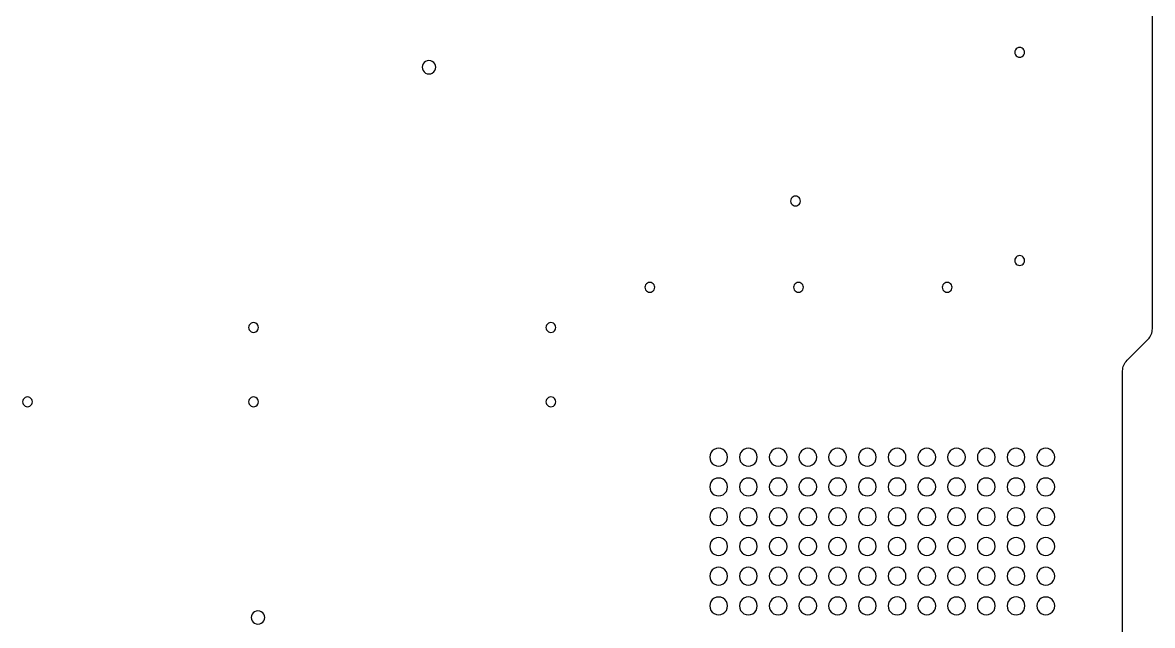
# Model space of a CAD drawing. Extents: x -300 to 476, y -208 to 582.
# Drawn here: x 96.2 to 476.1, y -15.5 to 187.2 of the extents above; entities that cross this region are included whole.
import ezdxf

# ---------------------------------------------------------------- set-up
doc = ezdxf.new("R2010")
doc.units = 0
doc.layers.add('Layer_1', color=7, linetype='CONTINUOUS')

msp = doc.modelspace()

# ---------------------------------------------------------------- linework, layer by layer
at = {"layer": 'Layer_1', "color": 7}
for p, q in [((476.066933, 84.226074), (476.066933, 550.083351)), ((433.075979, 177.15489), (433.075979, 177.15489)), ((235.055289, 172.154896), (235.055289, 172.154896)), ((357.717079, 127.154953), (357.717079, 127.154953)), ((433.075979, 107.154977), (433.075979, 107.154977)), ((308.717127, 98.154989), (308.717127, 98.154989)), ((358.71707, 98.154989), (358.71707, 98.154989)), ((408.717013, 98.154989), (408.717013, 98.154989)), ((175.455348, 84.655006), (175.455348, 84.655006)), ((275.455234, 84.655006), (275.455234, 84.655006)), ((467.531406, 73.619486), (474.602466, 80.690545)), ((466.066939, -207.84463), (466.066939, 70.083956)), ((99.455443, 59.655038), (99.455443, 59.655038)), ((175.455348, 59.655038), (175.455348, 59.655038)), ((275.455234, 59.655038), (275.455234, 59.655038)), ((333.20439, 41.03607), (333.20439, 41.03607)), ((343.204357, 41.03607), (343.204357, 41.03607)), ((353.204351, 41.03607), (353.204351, 41.03607)), ((363.204345, 41.03607), (363.204345, 41.03607)), ((373.204339, 41.03607), (373.204339, 41.03607)), ((383.204333, 41.03607), (383.204333, 41.03607)), ((393.2043, 41.03607), (393.2043, 41.03607)), ((403.204294, 41.03607), (403.204294, 41.03607)), ((413.204288, 41.03607), (413.204288, 41.03607)), ((423.204282, 41.03607), (423.204282, 41.03607)), ((433.204249, 41.03607), (433.204249, 41.03607)), ((443.204243, 41.03607), (443.204243, 41.03607)), ((333.20439, 31.036084), (333.20439, 31.036084)), ((343.204357, 31.036084), (343.204357, 31.036084)), ((353.204351, 31.036084), (353.204351, 31.036084)), ((363.204345, 31.036084), (363.204345, 31.036084)), ((373.204339, 31.036084), (373.204339, 31.036084)), ((383.204333, 31.036084), (383.204333, 31.036084)), ((393.2043, 31.036084), (393.2043, 31.036084)), ((403.204294, 31.036084), (403.204294, 31.036084)), ((413.204288, 31.036084), (413.204288, 31.036084)), ((423.204282, 31.036084), (423.204282, 31.036084)), ((433.204249, 31.036084), (433.204249, 31.036084)), ((443.204243, 31.036084), (443.204243, 31.036084)), ((333.20439, 21.036096), (333.20439, 21.036096)), ((343.204357, 21.036096), (343.204357, 21.036096)), ((353.204351, 21.036096), (353.204351, 21.036096)), ((363.204345, 21.036096), (363.204345, 21.036096)), ((373.204339, 21.036096), (373.204339, 21.036096)), ((383.204333, 21.036096), (383.204333, 21.036096)), ((393.2043, 21.036096), (393.2043, 21.036096)), ((403.204294, 21.036096), (403.204294, 21.036096)), ((413.204288, 21.036096), (413.204288, 21.036096)), ((423.204282, 21.036096), (423.204282, 21.036096)), ((433.204249, 21.036096), (433.204249, 21.036096)), ((443.204243, 21.036096), (443.204243, 21.036096)), ((333.20439, 11.03611), (333.20439, 11.03611)), ((343.204357, 11.03611), (343.204357, 11.03611)), ((353.204351, 11.03611), (353.204351, 11.03611)), ((363.204345, 11.03611), (363.204345, 11.03611)), ((373.204339, 11.03611), (373.204339, 11.03611)), ((383.204333, 11.03611), (383.204333, 11.03611)), ((393.2043, 11.03611), (393.2043, 11.03611)), ((403.204294, 11.03611), (403.204294, 11.03611)), ((413.204288, 11.03611), (413.204288, 11.03611)), ((423.204282, 11.03611), (423.204282, 11.03611)), ((433.204249, 11.03611), (433.204249, 11.03611)), ((443.204243, 11.03611), (443.204243, 11.03611)), ((333.20439, 1.036121), (333.20439, 1.036121)), ((343.204357, 1.036121), (343.204357, 1.036121)), ((353.204351, 1.036121), (353.204351, 1.036121)), ((363.204345, 1.036121), (363.204345, 1.036121)), ((373.204339, 1.036121), (373.204339, 1.036121)), ((383.204333, 1.036121), (383.204333, 1.036121)), ((393.2043, 1.036121), (393.2043, 1.036121)), ((403.204294, 1.036121), (403.204294, 1.036121)), ((413.204288, 1.036121), (413.204288, 1.036121)), ((423.204282, 1.036121), (423.204282, 1.036121)), ((433.204249, 1.036121), (433.204249, 1.036121)), ((443.204243, 1.036121), (443.204243, 1.036121)), ((333.20439, -8.963867), (333.20439, -8.963867)), ((343.204357, -8.963867), (343.204357, -8.963867)), ((353.204351, -8.963867), (353.204351, -8.963867)), ((363.204345, -8.963867), (363.204345, -8.963867)), ((373.204339, -8.963867), (373.204339, -8.963867)), ((383.204333, -8.963867), (383.204333, -8.963867)), ((393.2043, -8.963867), (393.2043, -8.963867)), ((403.204294, -8.963867), (403.204294, -8.963867)), ((413.204288, -8.963867), (413.204288, -8.963867)), ((423.204282, -8.963867), (423.204282, -8.963867)), ((433.204249, -8.963867), (433.204249, -8.963867)), ((443.204243, -8.963867), (443.204243, -8.963867)), ((177.55537, -12.844871), (177.55537, -12.844871))]:
    msp.add_line(p, q, dxfattribs=at)
for points in [[(430.599767, 178.587356), (430.088635, 178.291671), (429.77448, 177.745384), (429.775994, 177.15489)], [(432.252207, 178.587356), (431.741075, 178.88304), (431.110898, 178.88304), (430.599767, 178.587356)], [(433.075979, 177.15489), (433.077493, 177.745384), (432.763338, 178.291671), (432.252207, 178.587356)], [(429.775994, 177.15489), (429.77448, 176.564397), (430.088635, 176.01811), (430.599767, 175.722425)], [(430.599767, 175.722425), (431.110898, 175.426741), (431.741075, 175.426741), (432.252207, 175.722425)], [(432.252207, 175.722425), (432.763338, 176.01811), (433.077493, 176.564397), (433.075979, 177.15489)], [(231.680288, 174.103454), (230.984135, 173.70153), (230.555287, 172.958744), (230.555287, 172.154896)], [(230.555287, 172.154896), (230.555287, 171.351048), (230.984135, 170.608262), (231.680288, 170.206338)], [(233.930288, 174.103454), (233.234136, 174.505378), (232.37644, 174.505378), (231.680288, 174.103454)], [(235.055289, 172.154896), (235.055289, 172.958744), (234.626441, 173.70153), (233.930288, 174.103454)], [(233.930288, 170.206338), (234.626441, 170.608262), (235.055289, 171.351048), (235.055289, 172.154896)], [(231.680288, 170.206338), (232.37644, 169.804415), (233.234136, 169.804415), (233.930288, 170.206338)], [(355.240866, 128.587418), (354.729735, 128.291733), (354.41558, 127.745446), (354.417094, 127.154953)], [(354.417094, 127.154953), (354.41558, 126.56446), (354.729735, 126.018172), (355.240866, 125.722488)], [(356.893306, 128.587418), (356.382175, 128.883103), (355.751998, 128.883103), (355.240866, 128.587418)], [(355.240866, 125.722488), (355.751998, 125.426803), (356.382175, 125.426803), (356.893306, 125.722488)], [(357.717079, 127.154953), (357.718593, 127.745446), (357.404437, 128.291733), (356.893306, 128.587418)], [(356.893306, 125.722488), (357.404437, 126.018172), (357.718593, 126.56446), (357.717079, 127.154953)], [(430.599767, 108.587443), (430.088635, 108.291758), (429.77448, 107.745471), (429.775994, 107.154977)], [(429.775994, 107.154977), (429.77448, 106.564484), (430.088635, 106.018197), (430.599767, 105.722512)], [(432.252207, 108.587443), (431.741075, 108.883127), (431.110898, 108.883127), (430.599767, 108.587443)], [(433.075979, 107.154977), (433.077493, 107.745471), (432.763338, 108.291758), (432.252207, 108.587443)], [(432.252207, 105.722512), (432.763338, 106.018197), (433.077493, 106.564484), (433.075979, 107.154977)], [(430.599767, 105.722512), (431.110898, 105.426828), (431.741075, 105.426828), (432.252207, 105.722512)], [(306.240915, 99.587454), (305.729783, 99.291769), (305.415628, 98.745482), (305.417142, 98.154989)], [(307.893355, 99.587454), (307.382223, 99.883138), (306.752046, 99.883138), (306.240915, 99.587454)], [(308.717127, 98.154989), (308.718641, 98.745482), (308.404486, 99.291769), (307.893355, 99.587454)], [(356.240858, 99.587454), (355.729726, 99.291769), (355.415571, 98.745482), (355.417085, 98.154989)], [(357.893298, 99.587454), (357.382166, 99.883138), (356.751989, 99.883138), (356.240858, 99.587454)], [(358.71707, 98.154989), (358.718584, 98.745482), (358.404429, 99.291769), (357.893298, 99.587454)], [(406.2408, 99.587454), (405.729669, 99.291769), (405.415514, 98.745482), (405.417028, 98.154989)], [(407.89324, 99.587454), (407.382109, 99.883138), (406.751932, 99.883138), (406.2408, 99.587454)], [(408.717013, 98.154989), (408.718527, 98.745482), (408.404372, 99.291769), (407.89324, 99.587454)], [(305.417142, 98.154989), (305.415628, 97.564495), (305.729783, 97.018208), (306.240915, 96.722523)], [(306.240915, 96.722523), (306.752046, 96.426839), (307.382223, 96.426839), (307.893355, 96.722523)], [(307.893355, 96.722523), (308.404486, 97.018208), (308.718641, 97.564495), (308.717127, 98.154989)], [(355.417085, 98.154989), (355.415571, 97.564495), (355.729726, 97.018208), (356.240858, 96.722523)], [(356.240858, 96.722523), (356.751989, 96.426839), (357.382166, 96.426839), (357.893298, 96.722523)], [(357.893298, 96.722523), (358.404429, 97.018208), (358.718584, 97.564495), (358.71707, 98.154989)], [(405.417028, 98.154989), (405.415514, 97.564495), (405.729669, 97.018208), (406.2408, 96.722523)], [(406.2408, 96.722523), (406.751932, 96.426839), (407.382109, 96.426839), (407.89324, 96.722523)], [(407.89324, 96.722523), (408.404372, 97.018208), (408.718527, 97.564495), (408.717013, 98.154989)], [(172.979136, 86.087471), (172.468005, 85.791786), (172.153849, 85.245499), (172.155363, 84.655006)], [(172.155363, 84.655006), (172.153849, 84.064512), (172.468005, 83.518225), (172.979136, 83.22254)], [(174.631576, 86.087471), (174.120445, 86.383155), (173.490267, 86.383155), (172.979136, 86.087471)], [(175.455348, 84.655006), (175.456863, 85.245499), (175.142707, 85.791786), (174.631576, 86.087471)], [(174.631576, 83.22254), (175.142707, 83.518225), (175.456863, 84.064512), (175.455348, 84.655006)], [(272.979022, 86.087471), (272.46789, 85.791786), (272.153735, 85.245499), (272.155249, 84.655006)], [(272.155249, 84.655006), (272.153735, 84.064512), (272.46789, 83.518225), (272.979022, 83.22254)], [(274.631462, 86.087471), (274.12033, 86.383155), (273.490153, 86.383155), (272.979022, 86.087471)], [(275.455234, 84.655006), (275.456748, 85.245499), (275.142593, 85.791786), (274.631462, 86.087471)], [(274.631462, 83.22254), (275.142593, 83.518225), (275.456748, 84.064512), (275.455234, 84.655006)], [(474.602466, 80.690545), (475.540148, 81.628225), (476.066932, 82.899993), (476.066933, 84.226074)], [(172.979136, 83.22254), (173.490267, 82.926856), (174.120445, 82.926856), (174.631576, 83.22254)], [(272.979022, 83.22254), (273.490153, 82.926856), (274.12033, 82.926856), (274.631462, 83.22254)], [(466.066939, 70.083956), (466.06694, 71.410037), (466.593724, 72.681805), (467.531406, 73.619486)], [(96.97923, 61.087503), (96.468099, 60.791819), (96.153944, 60.245531), (96.155458, 59.655038)], [(98.63167, 61.087503), (98.120539, 61.383188), (97.490362, 61.383188), (96.97923, 61.087503)], [(99.455443, 59.655038), (99.456957, 60.245531), (99.142802, 60.791819), (98.63167, 61.087503)], [(172.979136, 61.087503), (172.468005, 60.791819), (172.153849, 60.245531), (172.155363, 59.655038)], [(174.631576, 61.087503), (174.120445, 61.383188), (173.490267, 61.383188), (172.979136, 61.087503)], [(175.455348, 59.655038), (175.456863, 60.245531), (175.142707, 60.791819), (174.631576, 61.087503)], [(272.979022, 61.087503), (272.46789, 60.791819), (272.153735, 60.245531), (272.155249, 59.655038)], [(274.631462, 61.087503), (274.12033, 61.383188), (273.490153, 61.383188), (272.979022, 61.087503)], [(275.455234, 59.655038), (275.456748, 60.245531), (275.142593, 60.791819), (274.631462, 61.087503)], [(96.155458, 59.655038), (96.153944, 59.064545), (96.468099, 58.518257), (96.97923, 58.222573)], [(96.97923, 58.222573), (97.490362, 57.926888), (98.120539, 57.926888), (98.63167, 58.222573)], [(98.63167, 58.222573), (99.142802, 58.518257), (99.456957, 59.064545), (99.455443, 59.655038)], [(172.155363, 59.655038), (172.153849, 59.064545), (172.468005, 58.518257), (172.979136, 58.222573)], [(172.979136, 58.222573), (173.490267, 57.926888), (174.120445, 57.926888), (174.631576, 58.222573)], [(174.631576, 58.222573), (175.142707, 58.518257), (175.456863, 59.064545), (175.455348, 59.655038)], [(272.155249, 59.655038), (272.153735, 59.064545), (272.46789, 58.518257), (272.979022, 58.222573)], [(272.979022, 58.222573), (273.490153, 57.926888), (274.12033, 57.926888), (274.631462, 58.222573)], [(274.631462, 58.222573), (275.142593, 58.518257), (275.456748, 59.064545), (275.455234, 59.655038)], [(328.704388, 43.634147), (327.776185, 43.098249), (327.204388, 42.107867), (327.204388, 41.03607)], [(331.704389, 43.634147), (330.776186, 44.170046), (329.632592, 44.170046), (328.704388, 43.634147)], [(333.20439, 41.03607), (333.20439, 42.107867), (332.632593, 43.098249), (331.704389, 43.634147)], [(338.702282, 43.640174), (337.773019, 43.102667), (337.201792, 42.109587), (337.204382, 41.03607)], [(341.706457, 43.640174), (340.777193, 44.177681), (339.631546, 44.177681), (338.702282, 43.640174)], [(343.204357, 41.03607), (343.206947, 42.109587), (342.63572, 43.102667), (341.706457, 43.640174)], [(348.702276, 43.640174), (347.773013, 43.102667), (347.201786, 42.109587), (347.204376, 41.03607)], [(351.70645, 43.640174), (350.777187, 44.177681), (349.63154, 44.177681), (348.702276, 43.640174)], [(353.204351, 41.03607), (353.206941, 42.109587), (352.635714, 43.102667), (351.70645, 43.640174)], [(358.704344, 43.634147), (357.77614, 43.098249), (357.204343, 42.107867), (357.204343, 41.03607)], [(361.704344, 43.634147), (360.776141, 44.170046), (359.632547, 44.170046), (358.704344, 43.634147)], [(363.204345, 41.03607), (363.204345, 42.107867), (362.632548, 43.098249), (361.704344, 43.634147)], [(368.704337, 43.634147), (367.776134, 43.098249), (367.204337, 42.107867), (367.204337, 41.03607)], [(371.704338, 43.634147), (370.776135, 44.170046), (369.632541, 44.170046), (368.704337, 43.634147)], [(373.204339, 41.03607), (373.204339, 42.107867), (372.632542, 43.098249), (371.704338, 43.634147)], [(378.704331, 43.634147), (377.776128, 43.098249), (377.204331, 42.107867), (377.204331, 41.03607)], [(381.704332, 43.634147), (380.776129, 44.170046), (379.632535, 44.170046), (378.704331, 43.634147)], [(383.204333, 41.03607), (383.204333, 42.107867), (382.632536, 43.098249), (381.704332, 43.634147)], [(388.702225, 43.640174), (387.772962, 43.102667), (387.201735, 42.109587), (387.204325, 41.03607)], [(391.706399, 43.640174), (390.777136, 44.177681), (389.631489, 44.177681), (388.702225, 43.640174)], [(393.2043, 41.03607), (393.20689, 42.109587), (392.635663, 43.102667), (391.706399, 43.640174)], [(398.704293, 43.634147), (397.776089, 43.098249), (397.204292, 42.107867), (397.204292, 41.03607)], [(401.704293, 43.634147), (400.77609, 44.170046), (399.632496, 44.170046), (398.704293, 43.634147)], [(403.204294, 41.03607), (403.204294, 42.107867), (402.632497, 43.098249), (401.704293, 43.634147)], [(408.704286, 43.634147), (407.776083, 43.098249), (407.204286, 42.107867), (407.204286, 41.03607)], [(411.704287, 43.634147), (410.776084, 44.170046), (409.63249, 44.170046), (408.704286, 43.634147)], [(413.204288, 41.03607), (413.204288, 42.107867), (412.632491, 43.098249), (411.704287, 43.634147)], [(418.70428, 43.634147), (417.776077, 43.098249), (417.20428, 42.107867), (417.20428, 41.03607)], [(421.704281, 43.634147), (420.776078, 44.170046), (419.632484, 44.170046), (418.70428, 43.634147)], [(423.204282, 41.03607), (423.204282, 42.107867), (422.632485, 43.098249), (421.704281, 43.634147)], [(428.702174, 43.640174), (427.772911, 43.102667), (427.201684, 42.109587), (427.204274, 41.03607)], [(431.706348, 43.640174), (430.777085, 44.177681), (429.631438, 44.177681), (428.702174, 43.640174)], [(433.204249, 41.03607), (433.206839, 42.109587), (432.635612, 43.102667), (431.706348, 43.640174)], [(438.704242, 43.634147), (437.776038, 43.098249), (437.204241, 42.107867), (437.204241, 41.03607)], [(441.704242, 43.634147), (440.776039, 44.170046), (439.632445, 44.170046), (438.704242, 43.634147)], [(443.204243, 41.03607), (443.204243, 42.107867), (442.632446, 43.098249), (441.704242, 43.634147)], [(327.204388, 41.03607), (327.204388, 39.964273), (327.776185, 38.973892), (328.704388, 38.437993)], [(328.704388, 38.437993), (329.632592, 37.902094), (330.776186, 37.902094), (331.704389, 38.437993)], [(331.704389, 38.437993), (332.632593, 38.973892), (333.20439, 39.964273), (333.20439, 41.03607)], [(337.204382, 41.03607), (337.201792, 39.962554), (337.773019, 38.969474), (338.702282, 38.431967)], [(338.702282, 38.431967), (339.631546, 37.894459), (340.777193, 37.894459), (341.706457, 38.431967)], [(341.706457, 38.431967), (342.63572, 38.969474), (343.206947, 39.962554), (343.204357, 41.03607)], [(347.204376, 41.03607), (347.201786, 39.962554), (347.773013, 38.969474), (348.702276, 38.431967)], [(348.702276, 38.431967), (349.63154, 37.894459), (350.777187, 37.894459), (351.70645, 38.431967)], [(351.70645, 38.431967), (352.635714, 38.969474), (353.206941, 39.962554), (353.204351, 41.03607)], [(357.204343, 41.03607), (357.204343, 39.964273), (357.77614, 38.973892), (358.704344, 38.437993)], [(358.704344, 38.437993), (359.632547, 37.902095), (360.776141, 37.902095), (361.704344, 38.437993)], [(361.704344, 38.437993), (362.632548, 38.973892), (363.204345, 39.964273), (363.204345, 41.03607)], [(367.204337, 41.03607), (367.204337, 39.964273), (367.776134, 38.973892), (368.704337, 38.437993)], [(368.704337, 38.437993), (369.632541, 37.902094), (370.776135, 37.902094), (371.704338, 38.437993)], [(371.704338, 38.437993), (372.632542, 38.973892), (373.204339, 39.964273), (373.204339, 41.03607)], [(377.204331, 41.03607), (377.204331, 39.964273), (377.776128, 38.973892), (378.704331, 38.437993)], [(378.704331, 38.437993), (379.632535, 37.902094), (380.776129, 37.902094), (381.704332, 38.437993)], [(381.704332, 38.437993), (382.632536, 38.973892), (383.204333, 39.964273), (383.204333, 41.03607)], [(387.204325, 41.03607), (387.201735, 39.962554), (387.772962, 38.969474), (388.702225, 38.431967)], [(388.702225, 38.431967), (389.631489, 37.894459), (390.777136, 37.894459), (391.706399, 38.431967)], [(391.706399, 38.431967), (392.635663, 38.969474), (393.20689, 39.962554), (393.2043, 41.03607)], [(397.204292, 41.03607), (397.204292, 39.964273), (397.776089, 38.973892), (398.704293, 38.437993)], [(398.704293, 38.437993), (399.632496, 37.902095), (400.77609, 37.902095), (401.704293, 38.437993)], [(401.704293, 38.437993), (402.632497, 38.973892), (403.204294, 39.964273), (403.204294, 41.03607)], [(407.204286, 41.03607), (407.204286, 39.964273), (407.776083, 38.973892), (408.704286, 38.437993)], [(408.704286, 38.437993), (409.63249, 37.902095), (410.776084, 37.902095), (411.704287, 38.437993)], [(411.704287, 38.437993), (412.632491, 38.973892), (413.204288, 39.964273), (413.204288, 41.03607)], [(417.20428, 41.03607), (417.20428, 39.964273), (417.776077, 38.973892), (418.70428, 38.437993)], [(418.70428, 38.437993), (419.632484, 37.902094), (420.776078, 37.902094), (421.704281, 38.437993)], [(421.704281, 38.437993), (422.632485, 38.973892), (423.204282, 39.964273), (423.204282, 41.03607)], [(427.204274, 41.03607), (427.201684, 39.962554), (427.772911, 38.969474), (428.702174, 38.431967)], [(428.702174, 38.431967), (429.631438, 37.894459), (430.777085, 37.894459), (431.706348, 38.431967)], [(431.706348, 38.431967), (432.635612, 38.969474), (433.206839, 39.962554), (433.204249, 41.03607)], [(437.204241, 41.03607), (437.204241, 39.964273), (437.776038, 38.973892), (438.704241, 38.437993)], [(438.704241, 38.437993), (439.632445, 37.902094), (440.776039, 37.902094), (441.704243, 38.437993)], [(441.704243, 38.437993), (442.632446, 38.973892), (443.204243, 39.964273), (443.204243, 41.03607)], [(328.704388, 33.634161), (327.776185, 33.098263), (327.204388, 32.107881), (327.204388, 31.036084)], [(327.204388, 31.036084), (327.204388, 29.964287), (327.776185, 28.973906), (328.704388, 28.438007)], [(331.704389, 33.634161), (330.776186, 34.17006), (329.632592, 34.17006), (328.704388, 33.634161)], [(333.20439, 31.036084), (333.20439, 32.107881), (332.632593, 33.098263), (331.704389, 33.634161)], [(331.704389, 28.438007), (332.632593, 28.973906), (333.20439, 29.964287), (333.20439, 31.036084)], [(338.702282, 33.640188), (337.773019, 33.102681), (337.201792, 32.109601), (337.204382, 31.036084)], [(337.204382, 31.036084), (337.201792, 29.962568), (337.773019, 28.969488), (338.702282, 28.431981)], [(341.706457, 33.640188), (340.777193, 34.177695), (339.631546, 34.177695), (338.702282, 33.640188)], [(343.204357, 31.036084), (343.206947, 32.109601), (342.63572, 33.102681), (341.706457, 33.640188)], [(341.706457, 28.431981), (342.63572, 28.969488), (343.206947, 29.962568), (343.204357, 31.036084)], [(348.702276, 33.640188), (347.773013, 33.102681), (347.201786, 32.109601), (347.204376, 31.036084)], [(347.204376, 31.036084), (347.201786, 29.962568), (347.773013, 28.969488), (348.702276, 28.431981)], [(351.70645, 33.640188), (350.777187, 34.177695), (349.63154, 34.177695), (348.702276, 33.640188)], [(353.204351, 31.036084), (353.206941, 32.109601), (352.635714, 33.102681), (351.70645, 33.640188)], [(351.70645, 28.431981), (352.635714, 28.969488), (353.206941, 29.962568), (353.204351, 31.036084)], [(358.704344, 33.634161), (357.77614, 33.098263), (357.204343, 32.107881), (357.204343, 31.036084)], [(357.204343, 31.036084), (357.204343, 29.964287), (357.77614, 28.973906), (358.704344, 28.438007)], [(361.704344, 33.634161), (360.776141, 34.17006), (359.632547, 34.17006), (358.704344, 33.634161)], [(363.204345, 31.036084), (363.204345, 32.107881), (362.632548, 33.098263), (361.704344, 33.634161)], [(361.704344, 28.438007), (362.632548, 28.973906), (363.204345, 29.964287), (363.204345, 31.036084)], [(368.704337, 33.634161), (367.776134, 33.098263), (367.204337, 32.107881), (367.204337, 31.036084)], [(367.204337, 31.036084), (367.204337, 29.964287), (367.776134, 28.973906), (368.704337, 28.438007)], [(371.704338, 33.634161), (370.776135, 34.17006), (369.632541, 34.17006), (368.704337, 33.634161)], [(373.204339, 31.036084), (373.204339, 32.107881), (372.632542, 33.098263), (371.704338, 33.634161)], [(371.704338, 28.438007), (372.632542, 28.973906), (373.204339, 29.964287), (373.204339, 31.036084)], [(378.704331, 33.634161), (377.776128, 33.098263), (377.204331, 32.107881), (377.204331, 31.036084)], [(377.204331, 31.036084), (377.204331, 29.964287), (377.776128, 28.973906), (378.704331, 28.438007)], [(381.704332, 33.634161), (380.776129, 34.17006), (379.632535, 34.17006), (378.704331, 33.634161)], [(383.204333, 31.036084), (383.204333, 32.107881), (382.632536, 33.098263), (381.704332, 33.634161)], [(381.704332, 28.438007), (382.632536, 28.973906), (383.204333, 29.964287), (383.204333, 31.036084)], [(388.702225, 33.640188), (387.772962, 33.102681), (387.201735, 32.109601), (387.204325, 31.036084)], [(387.204325, 31.036084), (387.201735, 29.962568), (387.772962, 28.969488), (388.702225, 28.431981)], [(391.706399, 33.640188), (390.777136, 34.177695), (389.631489, 34.177695), (388.702225, 33.640188)], [(393.2043, 31.036084), (393.20689, 32.109601), (392.635663, 33.102681), (391.706399, 33.640188)], [(391.706399, 28.431981), (392.635663, 28.969488), (393.20689, 29.962568), (393.2043, 31.036084)], [(398.704293, 33.634161), (397.776089, 33.098263), (397.204292, 32.107881), (397.204292, 31.036084)], [(397.204292, 31.036084), (397.204292, 29.964287), (397.776089, 28.973906), (398.704293, 28.438007)], [(401.704293, 33.634161), (400.77609, 34.17006), (399.632496, 34.17006), (398.704293, 33.634161)], [(403.204294, 31.036084), (403.204294, 32.107881), (402.632497, 33.098263), (401.704293, 33.634161)], [(401.704293, 28.438007), (402.632497, 28.973906), (403.204294, 29.964287), (403.204294, 31.036084)], [(408.704286, 33.634161), (407.776083, 33.098263), (407.204286, 32.107881), (407.204286, 31.036084)], [(407.204286, 31.036084), (407.204286, 29.964287), (407.776083, 28.973906), (408.704286, 28.438007)], [(411.704287, 33.634161), (410.776084, 34.17006), (409.63249, 34.17006), (408.704286, 33.634161)], [(413.204288, 31.036084), (413.204288, 32.107881), (412.632491, 33.098263), (411.704287, 33.634161)], [(411.704287, 28.438007), (412.632491, 28.973906), (413.204288, 29.964287), (413.204288, 31.036084)], [(418.70428, 33.634161), (417.776077, 33.098263), (417.20428, 32.107881), (417.20428, 31.036084)], [(417.20428, 31.036084), (417.20428, 29.964287), (417.776077, 28.973906), (418.70428, 28.438007)], [(421.704281, 33.634161), (420.776078, 34.17006), (419.632484, 34.17006), (418.70428, 33.634161)], [(423.204282, 31.036084), (423.204282, 32.107881), (422.632485, 33.098263), (421.704281, 33.634161)], [(421.704281, 28.438007), (422.632485, 28.973906), (423.204282, 29.964287), (423.204282, 31.036084)], [(428.702174, 33.640188), (427.772911, 33.102681), (427.201684, 32.109601), (427.204274, 31.036084)], [(427.204274, 31.036084), (427.201684, 29.962568), (427.772911, 28.969488), (428.702174, 28.431981)], [(431.706348, 33.640188), (430.777085, 34.177695), (429.631438, 34.177695), (428.702174, 33.640188)], [(433.204249, 31.036084), (433.206839, 32.109601), (432.635612, 33.102681), (431.706348, 33.640188)], [(431.706348, 28.431981), (432.635612, 28.969488), (433.206839, 29.962568), (433.204249, 31.036084)], [(438.704242, 33.634161), (437.776038, 33.098263), (437.204241, 32.107881), (437.204241, 31.036084)], [(437.204241, 31.036084), (437.204241, 29.964287), (437.776038, 28.973906), (438.704241, 28.438007)], [(441.704242, 33.634161), (440.776039, 34.17006), (439.632445, 34.17006), (438.704242, 33.634161)], [(443.204243, 31.036084), (443.204243, 32.107881), (442.632446, 33.098263), (441.704242, 33.634161)], [(441.704243, 28.438007), (442.632446, 28.973906), (443.204243, 29.964287), (443.204243, 31.036084)], [(328.704388, 28.438007), (329.632592, 27.902108), (330.776186, 27.902108), (331.704389, 28.438007)], [(338.702282, 28.431981), (339.631546, 27.894473), (340.777193, 27.894473), (341.706457, 28.431981)], [(348.702276, 28.431981), (349.63154, 27.894473), (350.777187, 27.894473), (351.70645, 28.431981)], [(358.704344, 28.438007), (359.632547, 27.902109), (360.776141, 27.902109), (361.704344, 28.438007)], [(368.704337, 28.438007), (369.632541, 27.902108), (370.776135, 27.902108), (371.704338, 28.438007)], [(378.704331, 28.438007), (379.632535, 27.902108), (380.776129, 27.902108), (381.704332, 28.438007)], [(388.702225, 28.431981), (389.631489, 27.894473), (390.777136, 27.894473), (391.706399, 28.431981)], [(398.704293, 28.438007), (399.632496, 27.902109), (400.77609, 27.902109), (401.704293, 28.438007)], [(408.704286, 28.438007), (409.63249, 27.902109), (410.776084, 27.902109), (411.704287, 28.438007)], [(418.70428, 28.438007), (419.632484, 27.902108), (420.776078, 27.902108), (421.704281, 28.438007)], [(428.702174, 28.431981), (429.631438, 27.894473), (430.777085, 27.894473), (431.706348, 28.431981)], [(438.704241, 28.438007), (439.632445, 27.902108), (440.776039, 27.902108), (441.704243, 28.438007)], [(328.704388, 23.634173), (327.776185, 23.098274), (327.204388, 22.107893), (327.204388, 21.036096)], [(331.704389, 23.634173), (330.776186, 24.170071), (329.632592, 24.170071), (328.704388, 23.634173)], [(333.20439, 21.036096), (333.20439, 22.107893), (332.632593, 23.098274), (331.704389, 23.634173)], [(338.702282, 23.6402), (337.773019, 23.102692), (337.201792, 22.109612), (337.204382, 21.036096)], [(341.706457, 23.6402), (340.777193, 24.177707), (339.631546, 24.177707), (338.702282, 23.6402)], [(343.204357, 21.036096), (343.206947, 22.109612), (342.63572, 23.102692), (341.706457, 23.6402)], [(348.702276, 23.6402), (347.773013, 23.102692), (347.201786, 22.109612), (347.204376, 21.036096)], [(351.70645, 23.6402), (350.777187, 24.177707), (349.63154, 24.177707), (348.702276, 23.6402)], [(353.204351, 21.036096), (353.206941, 22.109612), (352.635714, 23.102692), (351.70645, 23.6402)], [(358.704344, 23.634173), (357.77614, 23.098274), (357.204343, 22.107893), (357.204343, 21.036096)], [(361.704344, 23.634173), (360.776141, 24.170071), (359.632547, 24.170071), (358.704344, 23.634173)], [(363.204345, 21.036096), (363.204345, 22.107893), (362.632548, 23.098274), (361.704344, 23.634173)], [(368.704337, 23.634173), (367.776134, 23.098274), (367.204337, 22.107893), (367.204337, 21.036096)], [(371.704338, 23.634173), (370.776135, 24.170071), (369.632541, 24.170071), (368.704337, 23.634173)], [(373.204339, 21.036096), (373.204339, 22.107893), (372.632542, 23.098274), (371.704338, 23.634173)], [(378.704331, 23.634173), (377.776128, 23.098274), (377.204331, 22.107893), (377.204331, 21.036096)], [(381.704332, 23.634173), (380.776129, 24.170071), (379.632535, 24.170071), (378.704331, 23.634173)], [(383.204333, 21.036096), (383.204333, 22.107893), (382.632536, 23.098274), (381.704332, 23.634173)], [(388.702225, 23.6402), (387.772962, 23.102692), (387.201735, 22.109612), (387.204325, 21.036096)], [(391.706399, 23.6402), (390.777136, 24.177707), (389.631489, 24.177707), (388.702225, 23.6402)], [(393.2043, 21.036096), (393.20689, 22.109612), (392.635663, 23.102692), (391.706399, 23.6402)], [(398.704293, 23.634173), (397.776089, 23.098274), (397.204292, 22.107893), (397.204292, 21.036096)], [(401.704293, 23.634173), (400.77609, 24.170071), (399.632496, 24.170071), (398.704293, 23.634173)], [(403.204294, 21.036096), (403.204294, 22.107893), (402.632497, 23.098274), (401.704293, 23.634173)], [(408.704286, 23.634173), (407.776083, 23.098274), (407.204286, 22.107893), (407.204286, 21.036096)], [(411.704287, 23.634173), (410.776084, 24.170071), (409.63249, 24.170071), (408.704286, 23.634173)], [(413.204288, 21.036096), (413.204288, 22.107893), (412.632491, 23.098274), (411.704287, 23.634173)], [(418.70428, 23.634173), (417.776077, 23.098274), (417.20428, 22.107893), (417.20428, 21.036096)], [(421.704281, 23.634173), (420.776078, 24.170071), (419.632484, 24.170071), (418.70428, 23.634173)], [(423.204282, 21.036096), (423.204282, 22.107893), (422.632485, 23.098274), (421.704281, 23.634173)], [(428.702174, 23.6402), (427.772911, 23.102692), (427.201684, 22.109612), (427.204274, 21.036096)], [(431.706348, 23.6402), (430.777085, 24.177707), (429.631438, 24.177707), (428.702174, 23.6402)], [(433.204249, 21.036096), (433.206839, 22.109612), (432.635612, 23.102692), (431.706348, 23.6402)], [(438.704242, 23.634173), (437.776038, 23.098274), (437.204241, 22.107893), (437.204241, 21.036096)], [(441.704242, 23.634173), (440.776039, 24.170071), (439.632445, 24.170071), (438.704242, 23.634173)], [(443.204243, 21.036096), (443.204243, 22.107893), (442.632446, 23.098274), (441.704242, 23.634173)], [(327.204388, 21.036096), (327.204388, 19.964299), (327.776185, 18.973917), (328.704388, 18.438018)], [(331.704389, 18.438018), (332.632593, 18.973917), (333.20439, 19.964299), (333.20439, 21.036096)], [(337.204382, 21.036096), (337.201792, 19.962579), (337.773019, 18.969499), (338.702282, 18.431992)], [(341.706457, 18.431992), (342.63572, 18.969499), (343.206947, 19.962579), (343.204357, 21.036096)], [(347.204376, 21.036096), (347.201786, 19.962579), (347.773013, 18.969499), (348.702276, 18.431992)], [(351.70645, 18.431992), (352.635714, 18.969499), (353.206941, 19.962579), (353.204351, 21.036096)], [(357.204343, 21.036096), (357.204343, 19.964299), (357.77614, 18.973917), (358.704344, 18.438019)], [(361.704344, 18.438019), (362.632548, 18.973917), (363.204345, 19.964299), (363.204345, 21.036096)], [(367.204337, 21.036096), (367.204337, 19.964299), (367.776134, 18.973917), (368.704337, 18.438018)], [(371.704338, 18.438018), (372.632542, 18.973917), (373.204339, 19.964299), (373.204339, 21.036096)], [(377.204331, 21.036096), (377.204331, 19.964299), (377.776128, 18.973917), (378.704331, 18.438018)], [(381.704332, 18.438018), (382.632536, 18.973917), (383.204333, 19.964299), (383.204333, 21.036096)], [(387.204325, 21.036096), (387.201735, 19.962579), (387.772962, 18.969499), (388.702225, 18.431992)], [(391.706399, 18.431992), (392.635663, 18.969499), (393.20689, 19.962579), (393.2043, 21.036096)], [(397.204292, 21.036096), (397.204292, 19.964299), (397.776089, 18.973917), (398.704293, 18.438019)], [(401.704293, 18.438019), (402.632497, 18.973917), (403.204294, 19.964299), (403.204294, 21.036096)], [(407.204286, 21.036096), (407.204286, 19.964299), (407.776083, 18.973917), (408.704286, 18.438019)], [(411.704287, 18.438019), (412.632491, 18.973917), (413.204288, 19.964299), (413.204288, 21.036096)], [(417.20428, 21.036096), (417.20428, 19.964299), (417.776077, 18.973917), (418.70428, 18.438018)], [(421.704281, 18.438018), (422.632485, 18.973917), (423.204282, 19.964299), (423.204282, 21.036096)], [(427.204274, 21.036096), (427.201684, 19.962579), (427.772911, 18.969499), (428.702174, 18.431992)], [(431.706348, 18.431992), (432.635612, 18.969499), (433.206839, 19.962579), (433.204249, 21.036096)], [(437.204241, 21.036096), (437.204241, 19.964299), (437.776038, 18.973917), (438.704241, 18.438018)], [(441.704243, 18.438018), (442.632446, 18.973917), (443.204243, 19.964299), (443.204243, 21.036096)], [(328.704388, 18.438018), (329.632592, 17.90212), (330.776186, 17.90212), (331.704389, 18.438018)], [(338.702282, 18.431992), (339.631546, 17.894485), (340.777193, 17.894485), (341.706457, 18.431992)], [(348.702276, 18.431992), (349.63154, 17.894485), (350.777187, 17.894485), (351.70645, 18.431992)], [(358.704344, 18.438019), (359.632547, 17.90212), (360.776141, 17.90212), (361.704344, 18.438019)], [(368.704337, 18.438018), (369.632541, 17.90212), (370.776135, 17.90212), (371.704338, 18.438018)], [(378.704331, 18.438018), (379.632535, 17.90212), (380.776129, 17.90212), (381.704332, 18.438018)], [(388.702225, 18.431992), (389.631489, 17.894485), (390.777136, 17.894485), (391.706399, 18.431992)], [(398.704293, 18.438019), (399.632496, 17.90212), (400.77609, 17.90212), (401.704293, 18.438019)], [(408.704286, 18.438019), (409.63249, 17.90212), (410.776084, 17.90212), (411.704287, 18.438019)], [(418.70428, 18.438018), (419.632484, 17.90212), (420.776078, 17.90212), (421.704281, 18.438018)], [(428.702174, 18.431992), (429.631438, 17.894485), (430.777085, 17.894485), (431.706348, 18.431992)], [(438.704241, 18.438018), (439.632445, 17.90212), (440.776039, 17.90212), (441.704243, 18.438018)], [(328.704388, 13.634187), (327.776185, 13.098288), (327.204388, 12.107907), (327.204388, 11.03611)], [(331.704389, 13.634187), (330.776186, 14.170085), (329.632592, 14.170085), (328.704388, 13.634187)], [(333.20439, 11.03611), (333.20439, 12.107907), (332.632593, 13.098288), (331.704389, 13.634187)], [(338.702282, 13.640214), (337.773019, 13.102706), (337.201792, 12.109626), (337.204382, 11.03611)], [(341.706457, 13.640214), (340.777193, 14.177721), (339.631546, 14.177721), (338.702282, 13.640214)], [(343.204357, 11.03611), (343.206947, 12.109626), (342.63572, 13.102706), (341.706457, 13.640214)], [(348.702276, 13.640214), (347.773013, 13.102706), (347.201786, 12.109626), (347.204376, 11.03611)], [(351.70645, 13.640214), (350.777187, 14.177721), (349.63154, 14.177721), (348.702276, 13.640214)], [(353.204351, 11.03611), (353.206941, 12.109626), (352.635714, 13.102706), (351.70645, 13.640214)], [(358.704344, 13.634187), (357.77614, 13.098288), (357.204343, 12.107907), (357.204343, 11.03611)], [(361.704344, 13.634187), (360.776141, 14.170085), (359.632547, 14.170085), (358.704344, 13.634187)], [(363.204345, 11.03611), (363.204345, 12.107907), (362.632548, 13.098288), (361.704344, 13.634187)], [(368.704337, 13.634187), (367.776134, 13.098288), (367.204337, 12.107907), (367.204337, 11.03611)], [(371.704338, 13.634187), (370.776135, 14.170085), (369.632541, 14.170085), (368.704337, 13.634187)], [(373.204339, 11.03611), (373.204339, 12.107907), (372.632542, 13.098288), (371.704338, 13.634187)], [(378.704331, 13.634187), (377.776128, 13.098288), (377.204331, 12.107907), (377.204331, 11.03611)], [(381.704332, 13.634187), (380.776129, 14.170085), (379.632535, 14.170085), (378.704331, 13.634187)], [(383.204333, 11.03611), (383.204333, 12.107907), (382.632536, 13.098288), (381.704332, 13.634187)], [(388.702225, 13.640214), (387.772962, 13.102706), (387.201735, 12.109626), (387.204325, 11.03611)], [(391.706399, 13.640214), (390.777136, 14.177721), (389.631489, 14.177721), (388.702225, 13.640214)], [(393.2043, 11.03611), (393.20689, 12.109626), (392.635663, 13.102706), (391.706399, 13.640214)], [(398.704293, 13.634187), (397.776089, 13.098288), (397.204292, 12.107907), (397.204292, 11.03611)], [(401.704293, 13.634187), (400.77609, 14.170085), (399.632496, 14.170085), (398.704293, 13.634187)], [(403.204294, 11.03611), (403.204294, 12.107907), (402.632497, 13.098288), (401.704293, 13.634187)], [(408.704286, 13.634187), (407.776083, 13.098288), (407.204286, 12.107907), (407.204286, 11.03611)], [(411.704287, 13.634187), (410.776084, 14.170085), (409.63249, 14.170085), (408.704286, 13.634187)], [(413.204288, 11.03611), (413.204288, 12.107907), (412.632491, 13.098288), (411.704287, 13.634187)], [(418.70428, 13.634187), (417.776077, 13.098288), (417.20428, 12.107907), (417.20428, 11.03611)], [(421.704281, 13.634187), (420.776078, 14.170085), (419.632484, 14.170085), (418.70428, 13.634187)], [(423.204282, 11.03611), (423.204282, 12.107907), (422.632485, 13.098288), (421.704281, 13.634187)], [(428.702174, 13.640214), (427.772911, 13.102706), (427.201684, 12.109626), (427.204274, 11.03611)], [(431.706348, 13.640214), (430.777085, 14.177721), (429.631438, 14.177721), (428.702174, 13.640214)], [(433.204249, 11.03611), (433.206839, 12.109626), (432.635612, 13.102706), (431.706348, 13.640214)], [(438.704242, 13.634187), (437.776038, 13.098288), (437.204241, 12.107907), (437.204241, 11.03611)], [(441.704242, 13.634187), (440.776039, 14.170085), (439.632445, 14.170085), (438.704242, 13.634187)], [(443.204243, 11.03611), (443.204243, 12.107907), (442.632446, 13.098288), (441.704242, 13.634187)], [(327.204388, 11.03611), (327.204388, 9.964313), (327.776185, 8.973931), (328.704388, 8.438033)], [(328.704388, 8.438033), (329.632592, 7.902134), (330.776186, 7.902134), (331.704389, 8.438033)], [(331.704389, 8.438033), (332.632593, 8.973931), (333.20439, 9.964313), (333.20439, 11.03611)], [(337.204382, 11.03611), (337.201792, 9.962593), (337.773019, 8.969513), (338.702282, 8.432006)], [(338.702282, 8.432006), (339.631546, 7.894499), (340.777193, 7.894499), (341.706457, 8.432006)], [(341.706457, 8.432006), (342.63572, 8.969513), (343.206947, 9.962593), (343.204357, 11.03611)], [(347.204376, 11.03611), (347.201786, 9.962593), (347.773013, 8.969513), (348.702276, 8.432006)], [(348.702276, 8.432006), (349.63154, 7.894499), (350.777187, 7.894499), (351.70645, 8.432006)], [(351.70645, 8.432006), (352.635714, 8.969513), (353.206941, 9.962593), (353.204351, 11.03611)], [(357.204343, 11.03611), (357.204343, 9.964313), (357.77614, 8.973932), (358.704344, 8.438033)], [(358.704344, 8.438033), (359.632547, 7.902134), (360.776141, 7.902134), (361.704344, 8.438033)], [(361.704344, 8.438033), (362.632548, 8.973932), (363.204345, 9.964313), (363.204345, 11.03611)], [(367.204337, 11.03611), (367.204337, 9.964313), (367.776134, 8.973931), (368.704337, 8.438033)], [(368.704337, 8.438033), (369.632541, 7.902134), (370.776135, 7.902134), (371.704338, 8.438033)], [(371.704338, 8.438033), (372.632542, 8.973931), (373.204339, 9.964313), (373.204339, 11.03611)], [(377.204331, 11.03611), (377.204331, 9.964313), (377.776128, 8.973931), (378.704331, 8.438033)], [(378.704331, 8.438033), (379.632535, 7.902134), (380.776129, 7.902134), (381.704332, 8.438033)], [(381.704332, 8.438033), (382.632536, 8.973931), (383.204333, 9.964313), (383.204333, 11.03611)], [(387.204325, 11.03611), (387.201735, 9.962593), (387.772962, 8.969513), (388.702225, 8.432006)], [(388.702225, 8.432006), (389.631489, 7.894499), (390.777136, 7.894499), (391.706399, 8.432006)], [(391.706399, 8.432006), (392.635663, 8.969513), (393.20689, 9.962593), (393.2043, 11.03611)], [(397.204292, 11.03611), (397.204292, 9.964313), (397.776089, 8.973932), (398.704293, 8.438033)], [(398.704293, 8.438033), (399.632496, 7.902134), (400.77609, 7.902134), (401.704293, 8.438033)], [(401.704293, 8.438033), (402.632497, 8.973932), (403.204294, 9.964313), (403.204294, 11.03611)], [(407.204286, 11.03611), (407.204286, 9.964313), (407.776083, 8.973932), (408.704286, 8.438033)], [(408.704286, 8.438033), (409.63249, 7.902134), (410.776084, 7.902134), (411.704287, 8.438033)], [(411.704287, 8.438033), (412.632491, 8.973932), (413.204288, 9.964313), (413.204288, 11.03611)], [(417.20428, 11.03611), (417.20428, 9.964313), (417.776077, 8.973931), (418.70428, 8.438033)], [(418.70428, 8.438033), (419.632484, 7.902134), (420.776078, 7.902134), (421.704281, 8.438033)], [(421.704281, 8.438033), (422.632485, 8.973931), (423.204282, 9.964313), (423.204282, 11.03611)], [(427.204274, 11.03611), (427.201684, 9.962593), (427.772911, 8.969513), (428.702174, 8.432006)], [(428.702174, 8.432006), (429.631438, 7.894499), (430.777085, 7.894499), (431.706348, 8.432006)], [(431.706348, 8.432006), (432.635612, 8.969513), (433.206839, 9.962593), (433.204249, 11.03611)], [(437.204241, 11.03611), (437.204241, 9.964313), (437.776038, 8.973931), (438.704241, 8.438033)], [(438.704241, 8.438033), (439.632445, 7.902134), (440.776039, 7.902134), (441.704243, 8.438033)], [(441.704243, 8.438033), (442.632446, 8.973931), (443.204243, 9.964313), (443.204243, 11.03611)], [(331.704389, 3.634198), (330.776186, 4.170097), (329.632592, 4.170097), (328.704388, 3.634198)], [(341.706457, 3.640225), (340.777193, 4.177732), (339.631546, 4.177732), (338.702282, 3.640225)], [(351.70645, 3.640225), (350.777187, 4.177732), (349.63154, 4.177732), (348.702276, 3.640225)], [(361.704344, 3.634198), (360.776141, 4.170097), (359.632547, 4.170097), (358.704344, 3.634198)], [(371.704338, 3.634198), (370.776135, 4.170097), (369.632541, 4.170097), (368.704337, 3.634198)], [(381.704332, 3.634198), (380.776129, 4.170097), (379.632535, 4.170097), (378.704331, 3.634198)], [(391.706399, 3.640225), (390.777136, 4.177732), (389.631489, 4.177732), (388.702225, 3.640225)], [(401.704293, 3.634198), (400.77609, 4.170097), (399.632496, 4.170097), (398.704293, 3.634198)], [(411.704287, 3.634198), (410.776084, 4.170097), (409.63249, 4.170097), (408.704286, 3.634198)], [(421.704281, 3.634198), (420.776078, 4.170097), (419.632484, 4.170097), (418.70428, 3.634198)], [(431.706348, 3.640225), (430.777085, 4.177732), (429.631438, 4.177732), (428.702174, 3.640225)], [(441.704242, 3.634198), (440.776039, 4.170097), (439.632445, 4.170097), (438.704242, 3.634198)], [(328.704388, 3.634198), (327.776185, 3.0983), (327.204388, 2.107918), (327.204388, 1.036121)], [(327.204388, 1.036121), (327.204388, -0.035676), (327.776185, -1.026057), (328.704388, -1.561956)], [(333.20439, 1.036121), (333.20439, 2.107918), (332.632593, 3.0983), (331.704389, 3.634198)], [(331.704389, -1.561956), (332.632593, -1.026057), (333.20439, -0.035676), (333.20439, 1.036121)], [(338.702282, 3.640225), (337.773019, 3.102718), (337.201792, 2.109638), (337.204382, 1.036121)], [(337.204382, 1.036121), (337.201792, -0.037395), (337.773019, -1.030475), (338.702282, -1.567982)], [(343.204357, 1.036121), (343.206947, 2.109638), (342.63572, 3.102718), (341.706457, 3.640225)], [(341.706457, -1.567982), (342.63572, -1.030475), (343.206947, -0.037395), (343.204357, 1.036121)], [(348.702276, 3.640225), (347.773013, 3.102718), (347.201786, 2.109638), (347.204376, 1.036121)], [(347.204376, 1.036121), (347.201786, -0.037395), (347.773013, -1.030475), (348.702276, -1.567982)], [(353.204351, 1.036121), (353.206941, 2.109638), (352.635714, 3.102718), (351.70645, 3.640225)], [(351.70645, -1.567982), (352.635714, -1.030475), (353.206941, -0.037395), (353.204351, 1.036121)], [(358.704344, 3.634198), (357.77614, 3.0983), (357.204343, 2.107918), (357.204343, 1.036121)], [(357.204343, 1.036121), (357.204343, -0.035676), (357.77614, -1.026057), (358.704344, -1.561956)], [(363.204345, 1.036121), (363.204345, 2.107918), (362.632548, 3.0983), (361.704344, 3.634198)], [(361.704344, -1.561956), (362.632548, -1.026057), (363.204345, -0.035676), (363.204345, 1.036121)], [(368.704337, 3.634198), (367.776134, 3.0983), (367.204337, 2.107918), (367.204337, 1.036121)], [(367.204337, 1.036121), (367.204337, -0.035676), (367.776134, -1.026057), (368.704337, -1.561956)], [(373.204339, 1.036121), (373.204339, 2.107918), (372.632542, 3.0983), (371.704338, 3.634198)], [(371.704338, -1.561956), (372.632542, -1.026057), (373.204339, -0.035676), (373.204339, 1.036121)], [(378.704331, 3.634198), (377.776128, 3.0983), (377.204331, 2.107918), (377.204331, 1.036121)], [(377.204331, 1.036121), (377.204331, -0.035676), (377.776128, -1.026057), (378.704331, -1.561956)], [(383.204333, 1.036121), (383.204333, 2.107918), (382.632536, 3.0983), (381.704332, 3.634198)], [(381.704332, -1.561956), (382.632536, -1.026057), (383.204333, -0.035676), (383.204333, 1.036121)], [(388.702225, 3.640225), (387.772962, 3.102718), (387.201735, 2.109638), (387.204325, 1.036121)], [(387.204325, 1.036121), (387.201735, -0.037395), (387.772962, -1.030475), (388.702225, -1.567982)], [(393.2043, 1.036121), (393.20689, 2.109638), (392.635663, 3.102718), (391.706399, 3.640225)], [(391.706399, -1.567982), (392.635663, -1.030475), (393.20689, -0.037395), (393.2043, 1.036121)], [(398.704293, 3.634198), (397.776089, 3.0983), (397.204292, 2.107918), (397.204292, 1.036121)], [(397.204292, 1.036121), (397.204292, -0.035676), (397.776089, -1.026057), (398.704293, -1.561956)], [(403.204294, 1.036121), (403.204294, 2.107918), (402.632497, 3.0983), (401.704293, 3.634198)], [(401.704293, -1.561956), (402.632497, -1.026057), (403.204294, -0.035676), (403.204294, 1.036121)], [(408.704286, 3.634198), (407.776083, 3.0983), (407.204286, 2.107918), (407.204286, 1.036121)], [(407.204286, 1.036121), (407.204286, -0.035676), (407.776083, -1.026057), (408.704286, -1.561956)], [(413.204288, 1.036121), (413.204288, 2.107918), (412.632491, 3.0983), (411.704287, 3.634198)], [(411.704287, -1.561956), (412.632491, -1.026057), (413.204288, -0.035676), (413.204288, 1.036121)], [(418.70428, 3.634198), (417.776077, 3.0983), (417.20428, 2.107918), (417.20428, 1.036121)], [(417.20428, 1.036121), (417.20428, -0.035676), (417.776077, -1.026057), (418.70428, -1.561956)], [(423.204282, 1.036121), (423.204282, 2.107918), (422.632485, 3.0983), (421.704281, 3.634198)], [(421.704281, -1.561956), (422.632485, -1.026057), (423.204282, -0.035676), (423.204282, 1.036121)], [(428.702174, 3.640225), (427.772911, 3.102718), (427.201684, 2.109638), (427.204274, 1.036121)], [(427.204274, 1.036121), (427.201684, -0.037395), (427.772911, -1.030475), (428.702174, -1.567982)], [(433.204249, 1.036121), (433.206839, 2.109638), (432.635612, 3.102718), (431.706348, 3.640225)], [(431.706348, -1.567982), (432.635612, -1.030475), (433.206839, -0.037395), (433.204249, 1.036121)], [(438.704242, 3.634198), (437.776038, 3.0983), (437.204241, 2.107918), (437.204241, 1.036121)], [(437.204241, 1.036121), (437.204241, -0.035676), (437.776038, -1.026057), (438.704241, -1.561956)], [(443.204243, 1.036121), (443.204243, 2.107918), (442.632446, 3.0983), (441.704242, 3.634198)], [(441.704243, -1.561956), (442.632446, -1.026057), (443.204243, -0.035676), (443.204243, 1.036121)], [(328.704388, -1.561956), (329.632592, -2.097855), (330.776186, -2.097855), (331.704389, -1.561956)], [(338.702282, -1.567982), (339.631546, -2.10549), (340.777193, -2.10549), (341.706457, -1.567982)], [(348.702276, -1.567982), (349.63154, -2.10549), (350.777187, -2.10549), (351.70645, -1.567982)], [(358.704344, -1.561956), (359.632547, -2.097854), (360.776141, -2.097854), (361.704344, -1.561956)], [(368.704337, -1.561956), (369.632541, -2.097855), (370.776135, -2.097855), (371.704338, -1.561956)], [(378.704331, -1.561956), (379.632535, -2.097855), (380.776129, -2.097855), (381.704332, -1.561956)], [(388.702225, -1.567982), (389.631489, -2.10549), (390.777136, -2.10549), (391.706399, -1.567982)], [(398.704293, -1.561956), (399.632496, -2.097854), (400.77609, -2.097854), (401.704293, -1.561956)], [(408.704286, -1.561956), (409.63249, -2.097854), (410.776084, -2.097854), (411.704287, -1.561956)], [(418.70428, -1.561956), (419.632484, -2.097855), (420.776078, -2.097855), (421.704281, -1.561956)], [(428.702174, -1.567982), (429.631438, -2.10549), (430.777085, -2.10549), (431.706348, -1.567982)], [(438.704241, -1.561956), (439.632445, -2.097855), (440.776039, -2.097855), (441.704243, -1.561956)], [(328.704388, -6.36579), (327.776185, -6.901689), (327.204388, -7.89207), (327.204388, -8.963867)], [(331.704389, -6.36579), (330.776186, -5.829892), (329.632592, -5.829892), (328.704388, -6.36579)], [(333.20439, -8.963867), (333.20439, -7.89207), (332.632593, -6.901689), (331.704389, -6.36579)], [(338.702282, -6.359763), (337.773019, -6.897271), (337.201792, -7.890351), (337.204382, -8.963867)], [(341.706457, -6.359763), (340.777193, -5.822256), (339.631546, -5.822256), (338.702282, -6.359763)], [(343.204357, -8.963867), (343.206947, -7.890351), (342.63572, -6.897271), (341.706457, -6.359763)], [(348.702276, -6.359763), (347.773013, -6.897271), (347.201786, -7.890351), (347.204376, -8.963867)], [(351.70645, -6.359763), (350.777187, -5.822256), (349.63154, -5.822256), (348.702276, -6.359763)], [(353.204351, -8.963867), (353.206941, -7.890351), (352.635714, -6.897271), (351.70645, -6.359763)], [(358.704344, -6.36579), (357.77614, -6.901689), (357.204343, -7.89207), (357.204343, -8.963867)], [(361.704344, -6.36579), (360.776141, -5.829892), (359.632547, -5.829892), (358.704344, -6.36579)], [(363.204345, -8.963867), (363.204345, -7.89207), (362.632548, -6.901689), (361.704344, -6.36579)], [(368.704337, -6.36579), (367.776134, -6.901689), (367.204337, -7.89207), (367.204337, -8.963867)], [(371.704338, -6.36579), (370.776135, -5.829892), (369.632541, -5.829892), (368.704337, -6.36579)], [(373.204339, -8.963867), (373.204339, -7.89207), (372.632542, -6.901689), (371.704338, -6.36579)], [(378.704331, -6.36579), (377.776128, -6.901689), (377.204331, -7.89207), (377.204331, -8.963867)], [(381.704332, -6.36579), (380.776129, -5.829892), (379.632535, -5.829892), (378.704331, -6.36579)], [(383.204333, -8.963867), (383.204333, -7.89207), (382.632536, -6.901689), (381.704332, -6.36579)], [(388.702225, -6.359763), (387.772962, -6.897271), (387.201735, -7.890351), (387.204325, -8.963867)], [(391.706399, -6.359763), (390.777136, -5.822256), (389.631489, -5.822256), (388.702225, -6.359763)], [(393.2043, -8.963867), (393.20689, -7.890351), (392.635663, -6.897271), (391.706399, -6.359763)], [(398.704293, -6.36579), (397.776089, -6.901689), (397.204292, -7.89207), (397.204292, -8.963867)], [(401.704293, -6.36579), (400.77609, -5.829892), (399.632496, -5.829892), (398.704293, -6.36579)], [(403.204294, -8.963867), (403.204294, -7.89207), (402.632497, -6.901689), (401.704293, -6.36579)], [(408.704286, -6.36579), (407.776083, -6.901689), (407.204286, -7.89207), (407.204286, -8.963867)], [(411.704287, -6.36579), (410.776084, -5.829892), (409.63249, -5.829892), (408.704286, -6.36579)], [(413.204288, -8.963867), (413.204288, -7.89207), (412.632491, -6.901689), (411.704287, -6.36579)], [(418.70428, -6.36579), (417.776077, -6.901689), (417.20428, -7.89207), (417.20428, -8.963867)], [(421.704281, -6.36579), (420.776078, -5.829892), (419.632484, -5.829892), (418.70428, -6.36579)], [(423.204282, -8.963867), (423.204282, -7.89207), (422.632485, -6.901689), (421.704281, -6.36579)], [(428.702174, -6.359763), (427.772911, -6.897271), (427.201684, -7.890351), (427.204274, -8.963867)], [(431.706348, -6.359763), (430.777085, -5.822256), (429.631438, -5.822256), (428.702174, -6.359763)], [(433.204249, -8.963867), (433.206839, -7.890351), (432.635612, -6.897271), (431.706348, -6.359763)], [(438.704242, -6.36579), (437.776038, -6.901689), (437.204241, -7.89207), (437.204241, -8.963867)], [(441.704242, -6.36579), (440.776039, -5.829892), (439.632445, -5.829892), (438.704242, -6.36579)], [(443.204243, -8.963867), (443.204243, -7.89207), (442.632446, -6.901689), (441.704242, -6.36579)], [(174.180369, -10.896314), (173.484217, -11.298237), (173.055369, -12.041023), (173.055369, -12.844871)], [(176.43037, -10.896314), (175.734217, -10.49439), (174.876522, -10.49439), (174.180369, -10.896314)], [(177.55537, -12.844871), (177.55537, -12.041023), (177.126522, -11.298237), (176.43037, -10.896314)], [(327.204388, -8.963867), (327.204388, -10.035664), (327.776185, -11.026046), (328.704388, -11.561945)], [(331.704389, -11.561945), (332.632593, -11.026046), (333.20439, -10.035664), (333.20439, -8.963867)], [(337.204382, -8.963867), (337.201792, -10.037384), (337.773019, -11.030464), (338.702282, -11.567971)], [(341.706457, -11.567971), (342.63572, -11.030464), (343.206947, -10.037384), (343.204357, -8.963867)], [(347.204376, -8.963867), (347.201786, -10.037384), (347.773013, -11.030464), (348.702276, -11.567971)], [(351.70645, -11.567971), (352.635714, -11.030464), (353.206941, -10.037384), (353.204351, -8.963867)], [(357.204343, -8.963867), (357.204343, -10.035664), (357.77614, -11.026046), (358.704344, -11.561944)], [(361.704344, -11.561944), (362.632548, -11.026046), (363.204345, -10.035664), (363.204345, -8.963867)], [(367.204337, -8.963867), (367.204337, -10.035664), (367.776134, -11.026046), (368.704337, -11.561945)], [(371.704338, -11.561945), (372.632542, -11.026046), (373.204339, -10.035664), (373.204339, -8.963867)], [(377.204331, -8.963867), (377.204331, -10.035664), (377.776128, -11.026046), (378.704331, -11.561945)], [(381.704332, -11.561945), (382.632536, -11.026046), (383.204333, -10.035664), (383.204333, -8.963867)], [(387.204325, -8.963867), (387.201735, -10.037384), (387.772962, -11.030464), (388.702225, -11.567971)], [(391.706399, -11.567971), (392.635663, -11.030464), (393.20689, -10.037384), (393.2043, -8.963867)], [(397.204292, -8.963867), (397.204292, -10.035664), (397.776089, -11.026046), (398.704293, -11.561944)], [(401.704293, -11.561944), (402.632497, -11.026046), (403.204294, -10.035664), (403.204294, -8.963867)], [(407.204286, -8.963867), (407.204286, -10.035664), (407.776083, -11.026046), (408.704286, -11.561944)], [(411.704287, -11.561944), (412.632491, -11.026046), (413.204288, -10.035664), (413.204288, -8.963867)], [(417.20428, -8.963867), (417.20428, -10.035664), (417.776077, -11.026046), (418.70428, -11.561945)], [(421.704281, -11.561945), (422.632485, -11.026046), (423.204282, -10.035664), (423.204282, -8.963867)], [(427.204274, -8.963867), (427.201684, -10.037384), (427.772911, -11.030464), (428.702174, -11.567971)], [(431.706348, -11.567971), (432.635612, -11.030464), (433.206839, -10.037384), (433.204249, -8.963867)], [(437.204241, -8.963867), (437.204241, -10.035664), (437.776038, -11.026046), (438.704241, -11.561945)], [(441.704243, -11.561945), (442.632446, -11.026046), (443.204243, -10.035664), (443.204243, -8.963867)], [(173.055369, -12.844871), (173.055369, -13.648719), (173.484217, -14.391505), (174.180369, -14.793429)], [(174.180369, -14.793429), (174.876522, -15.195353), (175.734217, -15.195353), (176.43037, -14.793429)], [(176.43037, -14.793429), (177.126522, -14.391505), (177.55537, -13.648719), (177.55537, -12.844871)], [(328.704388, -11.561945), (329.632592, -12.097843), (330.776186, -12.097843), (331.704389, -11.561945)], [(338.702282, -11.567971), (339.631546, -12.105478), (340.777193, -12.105478), (341.706457, -11.567971)], [(348.702276, -11.567971), (349.63154, -12.105478), (350.777187, -12.105478), (351.70645, -11.567971)], [(358.704344, -11.561944), (359.632547, -12.097843), (360.776141, -12.097843), (361.704344, -11.561944)], [(368.704337, -11.561945), (369.632541, -12.097843), (370.776135, -12.097843), (371.704338, -11.561945)], [(378.704331, -11.561945), (379.632535, -12.097843), (380.776129, -12.097843), (381.704332, -11.561945)], [(388.702225, -11.567971), (389.631489, -12.105478), (390.777136, -12.105478), (391.706399, -11.567971)], [(398.704293, -11.561944), (399.632496, -12.097843), (400.77609, -12.097843), (401.704293, -11.561944)], [(408.704286, -11.561944), (409.63249, -12.097843), (410.776084, -12.097843), (411.704287, -11.561944)], [(418.70428, -11.561945), (419.632484, -12.097843), (420.776078, -12.097843), (421.704281, -11.561945)], [(428.702174, -11.567971), (429.631438, -12.105478), (430.777085, -12.105478), (431.706348, -11.567971)], [(438.704241, -11.561945), (439.632445, -12.097843), (440.776039, -12.097843), (441.704243, -11.561945)]]:
    msp.add_open_spline(points, degree=3, dxfattribs=at)

doc.saveas('drawing.dxf')
